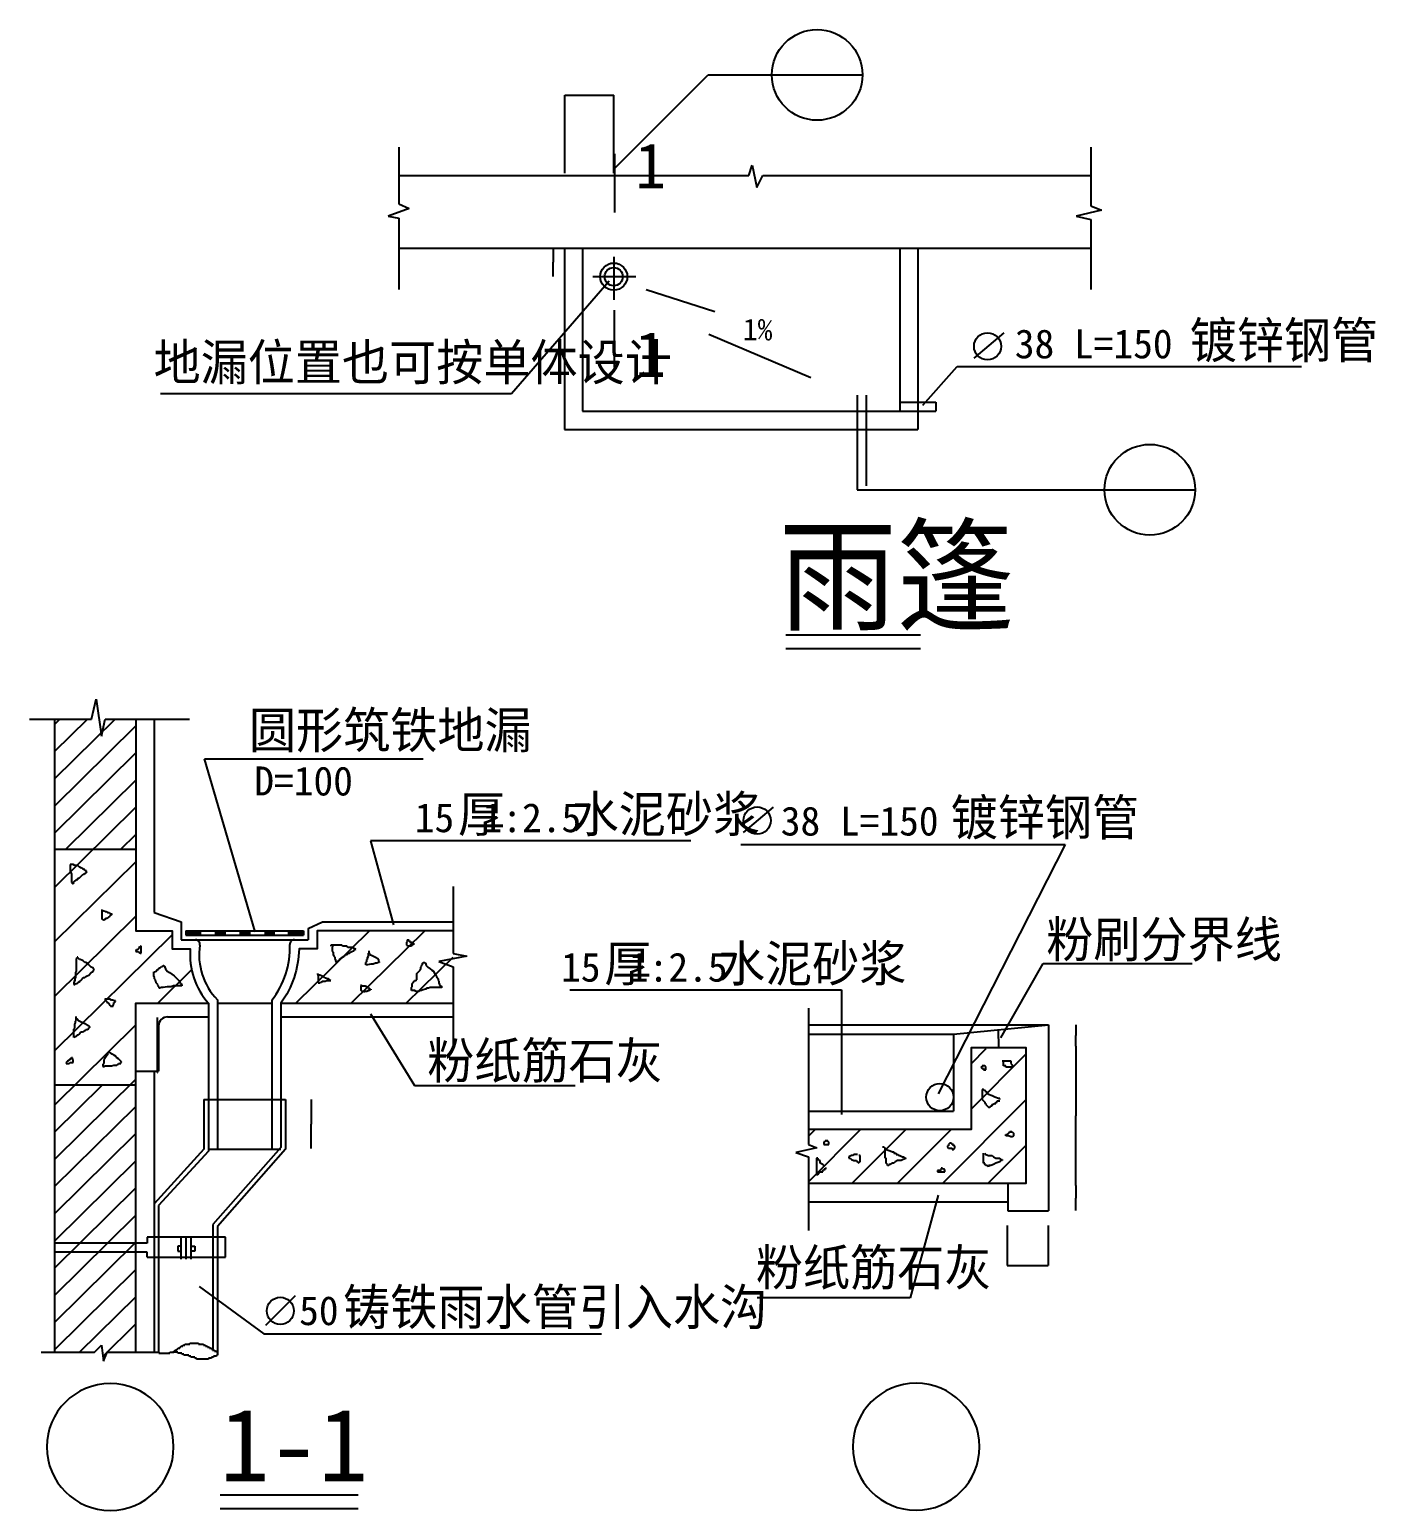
# Model space of a CAD drawing. Header units: metres. Extents: x 50632 to 65484, y -12806 to 3533.
import ezdxf

# ---------------------------------------------------------------- set-up
doc = ezdxf.new("R2010")
doc.units = ezdxf.units.M
for name, color, linetype in [('LVTRY', 6, 'Continuous'), ('PUB_DIM', 3, 'Continuous'), ('PUB_TEXT', 7, 'Continuous'), ('WINDOW', 3, 'Continuous')]:
    doc.layers.add(name, color=color, linetype=linetype)
doc.dimstyles.get("Standard").update_dxf_attribs({"dimtxt": 2.5, "dimasz": 2.5, "dimexe": 1.25, "dimexo": 0.625, "dimtad": 1, "dimcen": 2.5, "dimazin": 3, "dimtfac": 1, "dimtmove": 0, "dimatfit": 3})

# ---------------------------------------------------------------- blocks, each defined once
blk = doc.blocks.new('_INDEX')
blk.add_line((-0.5, 0), (0.5, 0))
blk.add_circle((0, 0), 0.5)
blk = doc.blocks.new('_INDEX1')
blk.add_lwpolyline([(-0.5, 0, 1), (0.5, 0, 1)], format="xyb", close=True)
blk = doc.blocks.new('*D1')
for p, q in [((56411.94, 1127.56), (56411.94, 967.42)), ((56411.69, 967.42), (56411.44, 967.42)), ((56411.94, 807.27), (56411.94, 967.42)), ((56411.94, 967.42), (56411.94, 967.42)), ((56412.19, 967.42), (56412.44, 967.42))]:
    blk.add_line(p, q)
at = {"layer": 'Defpoints'}
for p in [(56411.94, 1127.56), (56411.94, 967.42), (56411.94, 807.27)]:
    blk.add_point(p, dxfattribs=at)
at = {"layer": 'PUB_DIM', "insert": (56411.94, 968.545), "char_height": 1, "attachment_point": 5}
blk.add_mtext('100', dxfattribs=at)
blk = doc.blocks.new('*D2')
for p, q in [((56540.14, 1947.51), (56540.14, 2811.23)), ((56540.39, 2811.23), (56807.87, 2811.23)), ((56810.87, 2811.23), (57078.35, 2811.23)), ((57078.6, 1947.51), (57078.6, 2811.23))]:
    blk.add_line(p, q)
at = {"layer": 'Defpoints'}
for p in [(56540.14, 2811.23), (56540.14, 1947.51), (57078.6, 1947.51)]:
    blk.add_point(p, dxfattribs=at)
at = {"layer": 'PUB_DIM', "insert": (56809.37, 2811.23), "char_height": 1, "attachment_point": 5}
blk.add_mtext('150', dxfattribs=at)
blk = doc.blocks.new('*D3')
for p, q in [((52041.56, -7366.84), (52041.56, -7974.93)), ((52041.31, -7974.93), (52041.06, -7974.93)), ((52041.56, -7964.75), (52041.56, -7974.93)), ((52041.56, -7974.93), (52041.56, -7974.93)), ((52041.81, -7974.93), (52042.06, -7974.93))]:
    blk.add_line(p, q)
at = {"layer": 'Defpoints'}
for p in [(52041.56, -7366.84), (52041.56, -7964.75), (52041.56, -7974.93)]:
    blk.add_point(p, dxfattribs=at)
at = {"layer": 'WINDOW', "insert": (52041.56, -7973.805), "char_height": 1, "attachment_point": 5}
blk.add_mtext('50', dxfattribs=at)
blk = doc.blocks.new('*D4')
for p, q in [((53739.98, -8273.34), (53739.98, -8543.36)), ((53739.73, -8543.36), (53739.48, -8543.36)), ((53739.98, -8813.38), (53739.98, -8543.36)), ((53739.98, -8543.36), (53739.98, -8543.36)), ((53740.23, -8543.36), (53740.48, -8543.36))]:
    blk.add_line(p, q)
at = {"layer": 'Defpoints'}
for p in [(53739.98, -8273.34), (53739.98, -8543.36), (53739.98, -8813.38)]:
    blk.add_point(p, dxfattribs=at)
at = {"layer": 'WINDOW', "insert": (53739.98, -8542.235), "char_height": 1, "attachment_point": 5}
blk.add_mtext('50', dxfattribs=at)
blk = doc.blocks.new('*D5')
for p, q in [((61420.55, -9661.31), (61420.55, -10103.46)), ((61874.4, -9661.31), (61874.4, -10103.46)), ((61420.8, -10103.46), (61646.475, -10103.46)), ((61648.475, -10103.46), (61874.15, -10103.46))]:
    blk.add_line(p, q)
at = {"layer": 'Defpoints'}
for p in [(61420.55, -9661.31), (61874.4, -9661.31), (61420.55, -10103.46)]:
    blk.add_point(p, dxfattribs=at)
at = {"layer": 'WINDOW', "insert": (61647.475, -10103.46), "char_height": 1, "attachment_point": 5}
blk.add_mtext('40', dxfattribs=at)
blk = doc.blocks.new('*D6')
for p, q in [((62176.96, -7682.24), (62176.96, -8451.88)), ((62176.71, -8451.88), (62176.46, -8451.88)), ((62176.96, -9221.52), (62176.96, -8451.88)), ((62176.96, -8451.88), (62176.96, -8451.88)), ((62177.21, -8451.88), (62177.46, -8451.88))]:
    blk.add_line(p, q)
at = {"layer": 'Defpoints'}
for p in [(62176.96, -7682.24), (62176.96, -8451.88), (62176.96, -9221.52)]:
    blk.add_point(p, dxfattribs=at)
at = {"layer": 'WINDOW', "insert": (62176.96, -8450.755), "char_height": 1, "attachment_point": 5}
blk.add_mtext('a', dxfattribs=at)
blk = doc.blocks.new('*D7')
for p, q in [((62176.96, -9221.52), (62176.96, -9358.95)), ((62176.71, -9358.95), (62176.46, -9358.95)), ((62176.96, -9496.39), (62176.96, -9358.95)), ((62176.96, -9358.95), (62176.96, -9358.95)), ((62177.21, -9358.95), (62177.46, -9358.95))]:
    blk.add_line(p, q)
at = {"layer": 'Defpoints'}
for p in [(62176.96, -9221.52), (62176.96, -9358.95), (62176.96, -9496.39)]:
    blk.add_point(p, dxfattribs=at)
at = {"layer": 'WINDOW', "insert": (62176.96, -9357.825), "char_height": 1, "attachment_point": 5}
blk.add_mtext('30', dxfattribs=at)
blk = doc.blocks.new('*D8')
for p, q in [((62176.96, -7448.6), (62176.96, -7565.42)), ((62176.71, -7565.42), (62176.46, -7565.42)), ((62176.96, -7682.24), (62176.96, -7565.42)), ((62176.96, -7565.42), (62176.96, -7565.42)), ((62177.21, -7565.42), (62177.46, -7565.42))]:
    blk.add_line(p, q)
at = {"layer": 'Defpoints'}
for p in [(62176.96, -7448.6), (62176.96, -7565.42), (62176.96, -7682.24)]:
    blk.add_point(p, dxfattribs=at)
at = {"layer": 'WINDOW', "insert": (62176.96, -7564.295), "char_height": 1, "attachment_point": 5}
blk.add_mtext('25', dxfattribs=at)

msp = doc.modelspace()

# ---------------------------------------------------------------- linework, layer by layer
at = {"layer": 'LVTRY'}
for p, q in [((51112.81, -5680.68), (51078.25, -5680.68)), ((51078.25, -5680.68), (51078.25, -5758.4)), ((51130.1, -5689.31), (51112.81, -5680.68)), ((51164.66, -5689.31), (51130.1, -5689.31)), ((51164.66, -5697.95), (51164.66, -5689.31)), ((51173.3, -5697.95), (51164.66, -5697.95)), ((51181.94, -5706.58), (51173.3, -5697.95)), ((51190.59, -5715.22), (51181.94, -5706.58)), ((51199.23, -5715.22), (51190.59, -5715.22)), ((51216.51, -5723.85), (51199.23, -5715.22)), ((51078.25, -5758.4), (51086.89, -5767.03)), ((51086.89, -5767.03), (51095.53, -5784.3)), ((51095.53, -5784.3), (51095.53, -5879.29)), ((51095.53, -5879.29), (51104.17, -5887.93)), ((51112.81, -5887.93), (51121.45, -5879.29)), ((51121.45, -5870.66), (51130.1, -5862.02)), ((51121.45, -5879.29), (51121.45, -5870.66)), ((51130.1, -5862.02), (51147.38, -5853.39)), ((51147.38, -5844.75), (51164.66, -5844.75)), ((51147.38, -5853.39), (51147.38, -5844.75)), ((51164.66, -5844.75), (51173.3, -5827.48)), ((51173.3, -5827.48), (51181.94, -5827.48)), ((51181.94, -5827.48), (51190.59, -5818.85)), ((51190.59, -5818.85), (51216.51, -5792.94)), ((51225.15, -5732.49), (51216.51, -5723.85)), ((51216.51, -5792.94), (51225.15, -5784.3)), ((51242.43, -5732.49), (51225.15, -5732.49)), ((51225.15, -5784.3), (51233.79, -5784.3)), ((51233.79, -5784.3), (51242.43, -5775.67)), ((51242.43, -5741.13), (51242.43, -5732.49)), ((51251.08, -5749.76), (51242.43, -5741.13)), ((51242.43, -5775.67), (51251.08, -5775.67)), ((51259.72, -5749.76), (51251.08, -5749.76)), ((51251.08, -5767.03), (51259.72, -5767.03)), ((51251.08, -5775.67), (51251.08, -5767.03)), ((51259.72, -5767.03), (51259.72, -5749.76)), ((51259.72, -5767.03), (51268.36, -5758.4)), ((51104.17, -5887.93), (51112.81, -5887.93)), ((51423.9, -6181.54), (51432.54, -6181.54)), ((51432.54, -6285.17), (51432.54, -6181.54)), ((51432.54, -6181.54), (51449.83, -6190.17)), ((51449.83, -6190.17), (51458.47, -6190.17)), ((51458.47, -6190.17), (51467.11, -6198.81)), ((51467.11, -6198.81), (51475.75, -6198.81)), ((51475.75, -6198.81), (51493.03, -6207.45)), ((51493.03, -6207.45), (51510.32, -6207.45)), ((51510.32, -6207.45), (51518.96, -6216.08)), ((51441.19, -6285.17), (51432.54, -6285.17)), ((51449.83, -6293.8), (51441.19, -6285.17)), ((51458.47, -6293.8), (51449.83, -6293.8)), ((51475.75, -6276.53), (51458.47, -6285.17)), ((51458.47, -6285.17), (51458.47, -6293.8)), ((51484.39, -6276.53), (51475.75, -6276.53)), ((51501.68, -6259.26), (51484.39, -6276.53)), ((51518.96, -6250.62), (51501.68, -6259.26)), ((51518.96, -6216.08), (51536.24, -6224.72)), ((51518.96, -6241.99), (51518.96, -6250.62)), ((51527.6, -6241.99), (51518.96, -6241.99)), ((51544.88, -6224.72), (51527.6, -6241.99)), ((51536.24, -6224.72), (51544.88, -6224.72)), ((54794.04, -6535.6), (54802.68, -6526.96)), ((54802.68, -6509.69), (54811.33, -6509.69)), ((54802.68, -6526.96), (54802.68, -6509.69)), ((54811.33, -6509.69), (54811.33, -6501.05)), ((54811.33, -6501.05), (54811.33, -6518.33)), ((54811.33, -6518.33), (54819.97, -6518.33)), ((54819.97, -6518.33), (54828.61, -6535.6)), ((51812.77, -6621.95), (51804.12, -6630.59)), ((51804.12, -6630.59), (51804.12, -6639.22)), ((51804.12, -6639.22), (51830.05, -6639.22)), ((51821.41, -6621.95), (51812.77, -6621.95)), ((51830.05, -6613.32), (51821.41, -6621.95)), ((51830.05, -6604.68), (51830.05, -6613.32)), ((51838.69, -6604.68), (51830.05, -6604.68)), ((51830.05, -6639.22), (51838.69, -6647.86)), ((51855.97, -6587.41), (51838.69, -6596.05)), ((51838.69, -6596.05), (51838.69, -6604.68)), ((51838.69, -6647.86), (51855.97, -6656.49)), ((51855.97, -6578.77), (51855.97, -6587.41)), ((51864.61, -6578.77), (51855.97, -6578.77)), ((51855.97, -6656.49), (51864.61, -6656.49)), ((51864.61, -6656.49), (51864.61, -6578.77)), ((53955.83, -6570.14), (53955.83, -6578.77)), ((54076.81, -6570.14), (53955.83, -6570.14)), ((53981.75, -6578.77), (53973.11, -6587.41)), ((53973.11, -6587.41), (53973.11, -6630.59)), ((53973.11, -6630.59), (53981.75, -6647.86)), ((53981.75, -6647.86), (53981.75, -6673.77)), ((53981.75, -6673.77), (53990.39, -6691.04)), ((53990.39, -6691.04), (53999.04, -6699.67)), ((54094.09, -6578.77), (54076.81, -6570.14)), ((54085.45, -6699.67), (54102.73, -6691.04)), ((54137.3, -6578.77), (54094.09, -6578.77)), ((54102.73, -6691.04), (54120.01, -6673.77)), ((54120.01, -6673.77), (54137.3, -6673.77)), ((54137.3, -6587.41), (54137.3, -6578.77)), ((54145.94, -6596.05), (54137.3, -6587.41)), ((54137.3, -6673.77), (54154.58, -6656.49)), ((54189.15, -6596.05), (54145.94, -6596.05)), ((54154.58, -6656.49), (54163.22, -6656.49)), ((54163.22, -6656.49), (54171.86, -6647.86)), ((54171.86, -6647.86), (54189.15, -6639.22)), ((54215.07, -6604.68), (54189.15, -6596.05)), ((54189.15, -6639.22), (54206.43, -6630.59)), ((54206.43, -6630.59), (54215.07, -6621.95)), ((54232.35, -6613.32), (54215.07, -6604.68)), ((54215.07, -6621.95), (54232.35, -6613.32)), ((54361.97, -6708.31), (54370.62, -6691.04)), ((54370.62, -6656.49), (54379.26, -6656.49)), ((54370.62, -6691.04), (54370.62, -6656.49)), ((54370.62, -6656.49), (54379.26, -6656.49)), ((54379.26, -6656.49), (54379.26, -6630.59)), ((54379.26, -6656.49), (54387.9, -6673.77)), ((54387.9, -6673.77), (54413.82, -6682.4)), ((54413.82, -6682.4), (54448.39, -6699.67)), ((54794.04, -6570.14), (54794.04, -6535.6)), ((54802.68, -6570.14), (54794.04, -6570.14)), ((54802.68, -6578.77), (54802.68, -6570.14)), ((54845.89, -6578.77), (54802.68, -6578.77)), ((54828.61, -6535.6), (54854.53, -6535.6)), ((54845.89, -6570.14), (54845.89, -6578.77)), ((54854.53, -6570.14), (54845.89, -6570.14)), ((54854.53, -6535.6), (54854.53, -6544.23)), ((54854.53, -6544.23), (54863.17, -6544.23)), ((54863.17, -6561.5), (54854.53, -6570.14)), ((54863.17, -6544.23), (54871.82, -6552.87)), ((54871.82, -6561.5), (54863.17, -6561.5)), ((54871.82, -6552.87), (54871.82, -6561.5)), ((51147.38, -6855.11), (51138.74, -6872.38)), ((51156.02, -6708.31), (51147.38, -6716.94)), ((51147.38, -6716.94), (51147.38, -6855.11)), ((51156.02, -6699.67), (51156.02, -6708.31)), ((51164.66, -6699.67), (51156.02, -6699.67)), ((51164.66, -6708.31), (51164.66, -6699.67)), ((51181.94, -6725.58), (51164.66, -6708.31)), ((51190.59, -6725.58), (51181.94, -6725.58)), ((51207.87, -6734.21), (51190.59, -6725.58)), ((51225.15, -6742.85), (51207.87, -6734.21)), ((51242.43, -6760.12), (51225.15, -6742.85)), ((51251.08, -6760.12), (51242.43, -6760.12)), ((51268.36, -6768.76), (51251.08, -6760.12)), ((51268.36, -6777.39), (51268.36, -6768.76)), ((51285.64, -6786.03), (51268.36, -6777.39)), ((51311.56, -6811.93), (51285.64, -6786.03)), ((51328.85, -6820.57), (51311.56, -6811.93)), ((51337.49, -6829.21), (51328.85, -6820.57)), ((51328.85, -6863.75), (51337.49, -6855.11)), ((51337.49, -6846.48), (51346.13, -6837.84)), ((51337.49, -6855.11), (51337.49, -6846.48)), ((51346.13, -6837.84), (51346.13, -6829.21)), ((52011.52, -6863.75), (52028.8, -6855.11)), ((52028.8, -6855.11), (52037.44, -6846.48)), ((52037.44, -6846.48), (52046.08, -6837.84)), ((52046.08, -6837.84), (52054.72, -6837.84)), ((52054.72, -6829.21), (52063.37, -6820.57)), ((52054.72, -6837.84), (52054.72, -6829.21)), ((52063.37, -6820.57), (52072.01, -6820.57)), ((52072.01, -6820.57), (52080.65, -6811.93)), ((52080.65, -6811.93), (52089.29, -6803.3)), ((52089.29, -6803.3), (52097.93, -6803.3)), ((52097.93, -6803.3), (52106.57, -6794.66)), ((52106.57, -6794.66), (52115.21, -6794.66)), ((52115.21, -6794.66), (52123.86, -6803.3)), ((52123.86, -6803.3), (52123.86, -6811.93)), ((52123.86, -6811.93), (52132.5, -6829.21)), ((52132.5, -6829.21), (52149.78, -6855.11)), ((52149.78, -6855.11), (52175.7, -6872.38)), ((53999.04, -6699.67), (53999.04, -6716.94)), ((53999.04, -6716.94), (54007.68, -6725.58)), ((54007.68, -6725.58), (54007.68, -6742.85)), ((54007.68, -6742.85), (54016.32, -6751.49)), ((54016.32, -6760.12), (54024.96, -6751.49)), ((54016.32, -6751.49), (54016.32, -6760.12)), ((54024.96, -6751.49), (54042.24, -6742.85)), ((54042.24, -6742.85), (54050.88, -6725.58)), ((54050.88, -6725.58), (54068.17, -6716.94)), ((54068.17, -6716.94), (54085.45, -6699.67)), ((54344.69, -6760.12), (54353.33, -6751.49)), ((54344.69, -6786.03), (54344.69, -6760.12)), ((54361.97, -6786.03), (54344.69, -6786.03)), ((54353.33, -6725.58), (54361.97, -6725.58)), ((54353.33, -6751.49), (54353.33, -6725.58)), ((54361.97, -6725.58), (54361.97, -6708.31)), ((54396.54, -6777.39), (54361.97, -6786.03)), ((54422.46, -6777.39), (54396.54, -6777.39)), ((54448.39, -6768.76), (54422.46, -6777.39)), ((54448.39, -6699.67), (54474.31, -6716.94)), ((54465.67, -6768.76), (54448.39, -6768.76)), ((54474.31, -6760.12), (54465.67, -6768.76)), ((54474.31, -6716.94), (54482.95, -6725.58)), ((54491.59, -6760.12), (54474.31, -6760.12)), ((54482.95, -6725.58), (54482.95, -6742.85)), ((54482.95, -6742.85), (54491.59, -6751.49)), ((54491.59, -6751.49), (54491.59, -6760.12)), ((54923.66, -6863.75), (54940.95, -6846.48)), ((54940.95, -6846.48), (54949.59, -6829.21)), ((54949.59, -6811.93), (54958.23, -6803.3)), ((54949.59, -6829.21), (54949.59, -6811.93)), ((54958.23, -6794.66), (54966.87, -6786.03)), ((54958.23, -6803.3), (54958.23, -6794.66)), ((54966.87, -6768.76), (54975.51, -6760.12)), ((54966.87, -6786.03), (54966.87, -6768.76)), ((54975.51, -6760.12), (54992.79, -6760.12)), ((54992.79, -6760.12), (55001.44, -6768.76)), ((55001.44, -6768.76), (55010.08, -6794.66)), ((55010.08, -6794.66), (55027.36, -6811.93)), ((55027.36, -6811.93), (55053.28, -6829.21)), ((55053.28, -6829.21), (55070.57, -6846.48)), ((55070.57, -6846.48), (55087.85, -6855.11)), ((55087.85, -6855.11), (55105.13, -6889.65)), ((51130.1, -6958.74), (51121.45, -6976.01)), ((51121.45, -6976.01), (51121.45, -7001.92)), ((51121.45, -7001.92), (51130.1, -7001.92)), ((51138.74, -6924.2), (51130.1, -6941.47)), ((51130.1, -6941.47), (51130.1, -6958.74)), ((51130.1, -7001.92), (51147.38, -6993.28)), ((51138.74, -6872.38), (51138.74, -6924.2)), ((51147.38, -6993.28), (51156.02, -6993.28)), ((51156.02, -6993.28), (51173.3, -6976.01)), ((51173.3, -6976.01), (51190.59, -6967.37)), ((51190.59, -6958.74), (51199.23, -6958.74)), ((51190.59, -6967.37), (51190.59, -6958.74)), ((51199.23, -6958.74), (51216.51, -6941.47)), ((51216.51, -6932.83), (51225.15, -6924.2)), ((51216.51, -6941.47), (51216.51, -6932.83)), ((51225.15, -6924.2), (51242.43, -6924.2)), ((51242.43, -6924.2), (51251.08, -6915.56)), ((51251.08, -6915.56), (51268.36, -6906.93)), ((51268.36, -6906.93), (51285.64, -6898.29)), ((51285.64, -6898.29), (51311.56, -6872.38)), ((51311.56, -6872.38), (51320.21, -6863.75)), ((51320.21, -6863.75), (51328.85, -6863.75)), ((52002.88, -6915.56), (52002.88, -6863.75)), ((52002.88, -6872.38), (52011.52, -6863.75)), ((52011.52, -6924.2), (52002.88, -6915.56)), ((52011.52, -6941.47), (52011.52, -6924.2)), ((52020.16, -6950.1), (52011.52, -6941.47)), ((52020.16, -6967.37), (52020.16, -6950.1)), ((52028.8, -6976.01), (52020.16, -6967.37)), ((52028.8, -6984.65), (52028.8, -6976.01)), ((52046.08, -7001.92), (52028.8, -6984.65)), ((52046.08, -7010.55), (52046.08, -7001.92)), ((52054.72, -7019.19), (52046.08, -7010.55)), ((52054.72, -7027.82), (52054.72, -7019.19)), ((52175.7, -6872.38), (52227.55, -6906.93)), ((52218.91, -7019.19), (52192.99, -7027.82)), ((52313.97, -7019.19), (52218.91, -7019.19)), ((52227.55, -6906.93), (52244.83, -6924.2)), ((52244.83, -6924.2), (52270.76, -6950.1)), ((52270.76, -6950.1), (52279.4, -6958.74)), ((52279.4, -6958.74), (52296.68, -6993.28)), ((52296.68, -6993.28), (52313.97, -7001.92)), ((52313.97, -7001.92), (52313.97, -7019.19)), ((53808.93, -6881.02), (53808.93, -6889.65)), ((53808.93, -6889.65), (53817.57, -6898.29)), ((53826.21, -6898.29), (53817.57, -6889.65)), ((53817.57, -6898.29), (53817.57, -6984.65)), ((53817.57, -6984.65), (53834.85, -6984.65)), ((53834.85, -6898.29), (53826.21, -6898.29)), ((53852.13, -6906.93), (53834.85, -6898.29)), ((53834.85, -6984.65), (53843.49, -6976.01)), ((53843.49, -6976.01), (53852.13, -6976.01)), ((53869.41, -6915.56), (53852.13, -6906.93)), ((53852.13, -6976.01), (53860.77, -6967.37)), ((53860.77, -6967.37), (53895.34, -6967.37)), ((53878.06, -6924.2), (53869.41, -6915.56)), ((53886.7, -6924.2), (53878.06, -6924.2)), ((53895.34, -6932.83), (53886.7, -6924.2)), ((53903.98, -6932.83), (53895.34, -6932.83)), ((53895.34, -6967.37), (53912.62, -6958.74)), ((53912.62, -6941.47), (53903.98, -6932.83)), ((53929.9, -6941.47), (53912.62, -6941.47)), ((53912.62, -6958.74), (53955.83, -6958.74)), ((53947.19, -6950.1), (53929.9, -6941.47)), ((53955.83, -6958.74), (53947.19, -6950.1)), ((54284.2, -7010.55), (54292.84, -7010.55)), ((54292.84, -7010.55), (54301.48, -7019.19)), ((54292.84, -7071), (54292.84, -7019.19)), ((54301.48, -7019.19), (54336.05, -7019.19)), ((54336.05, -7019.19), (54353.33, -7027.82)), ((54854.53, -6993.28), (54863.17, -6993.28)), ((54854.53, -7027.82), (54854.53, -6993.28)), ((54863.17, -6984.65), (54871.82, -6976.01)), ((54863.17, -6993.28), (54863.17, -6984.65)), ((54871.82, -6967.37), (54880.46, -6967.37)), ((54871.82, -6976.01), (54871.82, -6967.37)), ((54880.46, -6958.74), (54897.74, -6958.74)), ((54880.46, -6967.37), (54880.46, -6958.74)), ((54897.74, -6950.1), (54906.38, -6950.1)), ((54897.74, -6958.74), (54897.74, -6950.1)), ((54906.38, -6881.02), (54923.66, -6863.75)), ((54906.38, -6950.1), (54906.38, -6881.02)), ((54906.38, -6950.1), (54906.38, -6941.47)), ((55105.13, -6889.65), (55113.77, -6898.29)), ((55113.77, -6898.29), (55122.42, -6915.56)), ((55122.42, -6915.56), (55131.06, -6924.2)), ((55131.06, -6924.2), (55139.7, -6941.47)), ((55139.7, -6941.47), (55139.7, -6958.74)), ((55139.7, -6958.74), (55148.34, -6967.37)), ((55148.34, -6967.37), (55148.34, -6984.65)), ((55148.34, -6984.65), (55156.98, -7001.92)), ((55156.98, -7001.92), (55165.62, -7019.19)), ((55165.62, -7019.19), (55182.91, -7027.82)), ((51467.11, -7157.36), (51467.11, -7174.63)), ((51518.96, -7165.99), (51467.11, -7165.99)), ((51467.11, -7174.63), (51475.75, -7183.26)), ((51475.75, -7183.26), (51475.75, -7191.9)), ((51536.24, -7174.63), (51518.96, -7165.99)), ((51553.52, -7174.63), (51536.24, -7174.63)), ((51562.17, -7183.26), (51553.52, -7174.63)), ((51579.45, -7183.26), (51562.17, -7183.26)), ((51579.45, -7191.9), (51579.45, -7183.26)), ((52063.37, -7027.82), (52054.72, -7027.82)), ((52063.37, -7045.09), (52063.37, -7027.82)), ((52072.01, -7045.09), (52063.37, -7045.09)), ((52080.65, -7036.46), (52072.01, -7045.09)), ((52106.57, -7036.46), (52080.65, -7036.46)), ((52149.78, -7027.82), (52106.57, -7036.46)), ((52192.99, -7027.82), (52149.78, -7027.82)), ((54301.48, -7079.64), (54292.84, -7071)), ((54310.13, -7079.64), (54301.48, -7079.64)), ((54318.77, -7088.27), (54310.13, -7079.64)), ((54327.41, -7079.64), (54318.77, -7088.27)), ((54353.33, -7079.64), (54327.41, -7079.64)), ((54353.33, -7027.82), (54361.97, -7036.46)), ((54370.62, -7071), (54353.33, -7079.64)), ((54361.97, -7036.46), (54370.62, -7036.46)), ((54370.62, -7036.46), (54387.9, -7053.73)), ((54387.9, -7071), (54370.62, -7071)), ((54387.9, -7053.73), (54396.54, -7053.73)), ((54387.9, -7062.37), (54387.9, -7071)), ((54396.54, -7062.37), (54387.9, -7062.37)), ((54396.54, -7053.73), (54396.54, -7062.37)), ((54845.89, -7036.46), (54854.53, -7027.82)), ((54845.89, -7071), (54845.89, -7036.46)), ((54880.46, -7071), (54845.89, -7071)), ((54897.74, -7079.64), (54880.46, -7071)), ((54932.31, -7079.64), (54897.74, -7079.64)), ((54940.95, -7071), (54932.31, -7079.64)), ((54958.23, -7071), (54940.95, -7071)), ((54975.51, -7062.37), (54958.23, -7071)), ((55001.44, -7053.73), (54975.51, -7062.37)), ((55018.72, -7045.09), (55001.44, -7053.73)), ((55036, -7045.09), (55018.72, -7045.09)), ((55053.28, -7036.46), (55036, -7045.09)), ((55182.91, -7036.46), (55053.28, -7036.46)), ((55182.91, -7027.82), (55182.91, -7036.46)), ((51475.75, -7191.9), (51484.39, -7191.9)), ((51484.39, -7191.9), (51484.39, -7200.53)), ((51484.39, -7200.53), (51493.03, -7200.53)), ((51493.03, -7200.53), (51510.32, -7217.81)), ((51510.32, -7217.81), (51510.32, -7226.44)), ((51510.32, -7226.44), (51527.6, -7243.71)), ((51527.6, -7243.71), (51536.24, -7243.71)), ((51536.24, -7243.71), (51553.52, -7243.71)), ((51536.24, -7252.35), (51536.24, -7243.71)), ((51536.24, -7243.71), (51536.24, -7252.35)), ((51553.52, -7226.44), (51562.17, -7217.81)), ((51553.52, -7243.71), (51553.52, -7226.44)), ((51562.17, -7200.53), (51570.81, -7200.53)), ((51562.17, -7217.81), (51562.17, -7200.53)), ((51570.81, -7200.53), (51579.45, -7191.9)), ((51121.45, -7494.14), (51130.1, -7485.51)), ((51121.45, -7589.13), (51121.45, -7494.14)), ((51130.1, -7442.33), (51138.74, -7425.06)), ((51130.1, -7485.51), (51130.1, -7442.33)), ((51138.74, -7373.25), (51156.02, -7381.88)), ((51138.74, -7407.79), (51147.38, -7399.15)), ((51138.74, -7425.06), (51138.74, -7407.79)), ((51147.38, -7399.15), (51147.38, -7355.97)), ((51156.02, -7381.88), (51173.3, -7399.15)), ((51173.3, -7399.15), (51242.43, -7433.69)), ((51242.43, -7511.41), (51216.51, -7528.69)), ((51242.43, -7433.69), (51268.36, -7450.97)), ((51251.08, -7511.41), (51242.43, -7511.41)), ((51251.08, -7502.78), (51251.08, -7511.41)), ((51268.36, -7502.78), (51251.08, -7502.78)), ((51268.36, -7450.97), (51277, -7450.97)), ((51277, -7494.14), (51268.36, -7502.78)), ((51277, -7450.97), (51285.64, -7459.6)), ((51285.64, -7485.51), (51277, -7494.14)), ((51285.64, -7459.6), (51285.64, -7468.24)), ((51285.64, -7468.24), (51294.28, -7468.24)), ((51294.28, -7476.87), (51285.64, -7485.51)), ((51294.28, -7468.24), (51294.28, -7476.87)), ((51130.1, -7580.5), (51121.45, -7589.13)), ((51147.38, -7580.5), (51130.1, -7580.5)), ((51156.02, -7563.23), (51147.38, -7571.86)), ((51147.38, -7571.86), (51147.38, -7580.5)), ((51164.66, -7563.23), (51156.02, -7563.23)), ((51181.94, -7545.96), (51164.66, -7563.23)), ((51199.23, -7528.69), (51181.94, -7545.96)), ((51216.51, -7528.69), (51199.23, -7528.69)), ((51069.61, -7839.57), (51052.32, -7848.2)), ((51069.61, -7830.93), (51069.61, -7839.57)), ((51086.89, -7830.93), (51069.61, -7830.93)), ((51095.53, -7813.66), (51086.89, -7822.29)), ((51086.89, -7822.29), (51086.89, -7830.93)), ((51104.17, -7813.66), (51095.53, -7813.66)), ((51104.17, -7822.29), (51104.17, -7813.66)), ((51112.81, -7830.93), (51104.17, -7822.29)), ((51112.81, -7865.47), (51112.81, -7830.93)), ((51458.47, -7822.29), (51449.83, -7830.93)), ((51449.83, -7830.93), (51449.83, -7874.11)), ((51467.11, -7805.02), (51458.47, -7822.29)), ((51475.75, -7796.39), (51467.11, -7805.02)), ((51484.39, -7787.75), (51475.75, -7796.39)), ((51493.03, -7779.12), (51484.39, -7787.75)), ((51501.68, -7753.21), (51493.03, -7761.85)), ((51493.03, -7761.85), (51493.03, -7779.12)), ((51501.68, -7744.57), (51501.68, -7753.21)), ((51510.32, -7753.21), (51501.68, -7744.57)), ((51527.6, -7761.85), (51510.32, -7753.21)), ((51544.88, -7770.48), (51527.6, -7761.85)), ((51570.81, -7787.75), (51544.88, -7770.48)), ((51588.09, -7796.39), (51570.81, -7787.75)), ((51596.73, -7813.66), (51588.09, -7796.39)), ((51614.01, -7822.29), (51596.73, -7813.66)), ((51639.94, -7848.2), (51614.01, -7822.29)), ((51043.68, -7856.84), (51035.04, -7865.47)), ((51035.04, -7865.47), (51035.04, -7874.11)), ((51035.04, -7874.11), (51069.61, -7874.11)), ((51052.32, -7848.2), (51043.68, -7856.84)), ((51069.61, -7874.11), (51078.25, -7865.47)), ((51078.25, -7865.47), (51112.81, -7865.47)), ((51449.83, -7874.11), (51441.19, -7882.74)), ((51441.19, -7882.74), (51441.19, -7908.65)), ((51441.19, -7908.65), (51449.83, -7908.65)), ((51449.83, -7908.65), (51467.11, -7900.01)), ((51467.11, -7900.01), (51536.24, -7900.01)), ((51536.24, -7900.01), (51562.17, -7891.38)), ((51562.17, -7891.38), (51596.73, -7891.38)), ((51596.73, -7891.38), (51605.37, -7882.74)), ((51605.37, -7882.74), (51614.01, -7882.74)), ((51614.01, -7874.11), (51639.94, -7874.11)), ((51614.01, -7882.74), (51614.01, -7874.11)), ((51648.58, -7856.84), (51639.94, -7848.2)), ((51639.94, -7865.47), (51648.58, -7856.84)), ((51639.94, -7874.11), (51639.94, -7865.47)), ((61131.74, -7915.88), (61145.5, -7929.62)), ((61145.5, -7915.88), (61131.74, -7915.88)), ((61173, -7902.14), (61145.5, -7902.14)), ((61145.5, -7902.14), (61145.5, -7915.88)), ((61145.5, -7929.62), (61159.25, -7929.62)), ((61159.25, -7929.62), (61159.25, -7943.37)), ((61159.25, -7943.37), (61186.75, -7943.37)), ((61186.75, -7915.88), (61173, -7902.14)), ((61186.75, -7943.37), (61186.75, -7915.88)), ((61365.54, -7847.16), (61461.81, -7847.16)), ((61379.29, -7902.14), (61379.29, -7847.16)), ((61406.8, -7902.14), (61379.29, -7902.14)), ((61406.8, -7915.88), (61406.8, -7902.14)), ((61475.56, -7915.88), (61406.8, -7915.88)), ((61461.81, -7847.16), (61461.81, -7874.65)), ((61461.81, -7874.65), (61475.56, -7888.39)), ((61475.56, -7888.39), (61475.56, -7915.88)), ((61145.5, -8163.26), (61145.5, -8273.21)), ((61159.25, -8163.26), (61145.5, -8163.26)), ((61173, -8177.01), (61159.25, -8163.26)), ((61145.5, -8273.21), (61173, -8300.7)), ((61186.75, -8177.01), (61173, -8177.01)), ((61173, -8300.7), (61173, -8314.44)), ((61173, -8314.44), (61186.75, -8314.44)), ((61186.75, -8190.75), (61186.75, -8177.01)), ((61200.51, -8190.75), (61186.75, -8190.75)), ((61186.75, -8314.44), (61186.75, -8328.19)), ((61186.75, -8328.19), (61200.51, -8341.93)), ((61214.26, -8218.24), (61200.51, -8190.75)), ((61255.52, -8231.98), (61214.26, -8218.24)), ((61283.02, -8245.73), (61255.52, -8231.98)), ((61255.52, -8328.19), (61283.02, -8314.44)), ((61255.52, -8341.93), (61255.52, -8328.19)), ((61324.28, -8259.47), (61283.02, -8245.73)), ((61283.02, -8314.44), (61296.78, -8314.44)), ((61296.78, -8300.7), (61310.53, -8300.7)), ((61296.78, -8314.44), (61296.78, -8300.7)), ((61310.53, -8286.96), (61338.04, -8286.96)), ((61310.53, -8300.7), (61310.53, -8286.96)), ((61338.04, -8259.47), (61324.28, -8259.47)), ((61338.04, -8273.21), (61338.04, -8259.47)), ((61200.51, -8341.93), (61214.26, -8355.67)), ((61214.26, -8355.67), (61228.01, -8355.67)), ((61228.01, -8355.67), (61241.77, -8341.93)), ((61241.77, -8341.93), (61255.52, -8341.93)), ((61406.8, -8671.78), (61406.8, -8658.03)), ((61406.8, -8658.03), (61420.55, -8658.03)), ((61420.55, -8658.03), (61434.31, -8644.29)), ((61434.31, -8644.29), (61448.06, -8630.54)), ((61448.06, -8630.54), (61461.81, -8630.54)), ((61461.81, -8616.8), (61461.81, -8630.54)), ((61461.81, -8630.54), (61461.81, -8616.8)), ((61461.81, -8630.54), (61475.56, -8630.54)), ((61475.56, -8630.54), (61489.32, -8644.29)), ((61489.32, -8644.29), (61489.32, -8671.78)), ((59398.89, -8740.49), (59398.89, -8767.98)), ((59412.64, -8740.49), (59398.89, -8740.49)), ((59398.89, -8767.98), (59453.9, -8767.98)), ((59412.64, -8726.75), (59412.64, -8740.49)), ((59426.39, -8726.75), (59412.64, -8726.75)), ((59440.15, -8726.75), (59426.39, -8726.75)), ((59440.15, -8740.49), (59440.15, -8726.75)), ((59453.9, -8740.49), (59440.15, -8740.49)), ((59453.9, -8767.98), (59453.9, -8740.49)), ((60045.27, -8795.47), (60059.02, -8795.47)), ((60059.02, -8795.47), (60072.78, -8809.21)), ((60072.78, -8919.16), (60072.78, -8809.21)), ((60072.78, -8809.21), (60086.53, -8822.95)), ((60760.42, -8781.72), (60760.42, -8795.47)), ((60774.17, -8781.72), (60760.42, -8781.72)), ((60760.42, -8795.47), (60774.17, -8809.21)), ((60787.92, -8754.24), (60774.17, -8767.98)), ((60774.17, -8767.98), (60774.17, -8781.72)), ((60774.17, -8809.21), (60815.43, -8809.21)), ((60801.68, -8754.24), (60787.92, -8754.24)), ((60815.43, -8767.98), (60801.68, -8754.24)), ((60829.18, -8767.98), (60815.43, -8767.98)), ((60815.43, -8809.21), (60815.43, -8822.95)), ((60829.18, -8781.72), (60829.18, -8767.98)), ((60842.93, -8781.72), (60829.18, -8781.72)), ((60829.18, -8822.95), (60842.93, -8809.21)), ((60842.93, -8809.21), (60842.93, -8781.72)), ((61434.31, -8671.78), (61406.8, -8671.78)), ((61461.81, -8685.52), (61434.31, -8671.78)), ((61475.56, -8685.52), (61461.81, -8685.52)), ((61489.32, -8671.78), (61475.56, -8685.52)), ((59316.37, -8919.16), (59316.37, -9097.83)), ((59330.12, -8919.16), (59316.37, -8919.16)), ((59330.12, -8932.9), (59330.12, -8919.16)), ((59343.88, -8932.9), (59330.12, -8932.9)), ((59343.88, -8946.65), (59343.88, -8932.9)), ((59357.63, -8946.65), (59343.88, -8946.65)), ((59357.63, -8974.13), (59357.63, -8946.65)), ((59385.14, -8987.88), (59357.63, -8974.13)), ((59701.45, -8891.67), (59673.94, -8905.42)), ((59673.94, -8905.42), (59673.94, -8919.16)), ((59673.94, -8919.16), (59687.7, -8919.16)), ((59687.7, -8919.16), (59701.45, -8932.9)), ((59715.2, -8891.67), (59701.45, -8891.67)), ((59701.45, -8932.9), (59728.96, -8946.65)), ((59728.96, -8877.93), (59715.2, -8891.67)), ((59770.21, -8877.93), (59728.96, -8877.93)), ((59728.96, -8946.65), (59756.46, -8946.65)), ((59756.46, -8946.65), (59770.21, -8960.39)), ((59770.21, -8960.39), (59783.97, -8974.13)), ((59797.72, -8891.67), (59783.97, -8891.67)), ((59783.97, -8960.39), (59797.72, -8960.39)), ((59783.97, -8974.13), (59783.97, -8960.39)), ((59797.72, -8960.39), (59797.72, -8891.67)), ((60086.53, -8919.16), (60072.78, -8919.16)), ((60086.53, -8822.95), (60127.79, -8836.7)), ((60086.53, -8974.13), (60086.53, -8919.16)), ((60100.28, -8987.88), (60086.53, -8974.13)), ((60127.79, -8836.7), (60155.29, -8850.44)), ((60155.29, -8974.13), (60127.79, -8987.88)), ((60155.29, -8850.44), (60169.05, -8850.44)), ((60169.05, -8974.13), (60155.29, -8974.13)), ((60169.05, -8850.44), (60169.05, -8864.18)), ((60169.05, -8864.18), (60196.55, -8864.18)), ((60182.8, -8960.39), (60169.05, -8974.13)), ((60210.3, -8946.65), (60182.8, -8960.39)), ((60196.55, -8864.18), (60196.55, -8877.93)), ((60196.55, -8877.93), (60210.3, -8877.93)), ((60210.3, -8877.93), (60224.06, -8891.67)), ((60251.56, -8946.65), (60210.3, -8946.65)), ((60224.06, -8891.67), (60237.81, -8891.67)), ((60237.81, -8891.67), (60265.32, -8905.42)), ((60306.57, -8919.16), (60251.56, -8946.65)), ((60265.32, -8905.42), (60279.07, -8905.42)), ((60279.07, -8905.42), (60292.82, -8919.16)), ((60292.82, -8919.16), (60306.57, -8919.16)), ((60815.43, -8822.95), (60829.18, -8822.95)), ((61159.25, -8974.13), (61159.25, -8864.18)), ((61173, -8974.13), (61159.25, -8974.13)), ((61173, -8864.18), (61186.75, -8877.93)), ((61173, -8987.88), (61173, -8974.13)), ((61186.75, -8877.93), (61214.26, -8891.67)), ((61214.26, -8891.67), (61255.52, -8891.67)), ((61255.52, -8891.67), (61269.27, -8905.42)), ((61269.27, -8905.42), (61296.78, -8919.16)), ((61296.78, -8974.13), (61269.27, -8987.88)), ((61296.78, -8919.16), (61338.04, -8919.16)), ((61338.04, -8960.39), (61296.78, -8974.13)), ((61338.04, -8919.16), (61351.79, -8932.9)), ((61351.79, -8946.65), (61338.04, -8960.39)), ((61351.79, -8932.9), (61365.54, -8932.9)), ((61365.54, -8946.65), (61351.79, -8946.65)), ((61365.54, -8932.9), (61365.54, -8946.65)), ((59316.37, -9097.83), (59330.12, -9097.83)), ((59330.12, -9097.83), (59343.88, -9084.08)), ((59343.88, -9084.08), (59357.63, -9070.34)), ((59357.63, -9070.34), (59385.14, -9070.34)), ((59398.89, -9001.62), (59385.14, -8987.88)), ((59385.14, -9056.59), (59398.89, -9042.85)), ((59385.14, -9070.34), (59385.14, -9056.59)), ((59398.89, -9015.36), (59398.89, -9001.62)), ((59398.89, -9042.85), (59412.64, -9042.85)), ((59412.64, -9029.11), (59426.39, -9029.11)), ((59412.64, -9042.85), (59412.64, -9029.11)), ((60100.28, -9001.62), (60100.28, -8987.88)), ((60114.03, -9001.62), (60100.28, -9001.62)), ((60114.03, -8987.88), (60114.03, -9001.62)), ((60127.79, -8987.88), (60114.03, -8987.88)), ((60650.39, -9056.59), (60650.39, -9070.34)), ((60677.9, -9056.59), (60650.39, -9056.59)), ((60650.39, -9070.34), (60732.91, -9070.34)), ((60691.65, -9042.85), (60677.9, -9056.59)), ((60691.65, -9029.11), (60691.65, -9042.85)), ((60705.41, -9029.11), (60691.65, -9029.11)), ((60719.16, -9042.85), (60719.16, -9029.11)), ((60732.91, -9042.85), (60719.16, -9042.85)), ((60732.91, -9070.34), (60732.91, -9042.85)), ((61186.75, -9001.62), (61173, -8987.88)), ((61200.51, -9001.62), (61186.75, -9001.62)), ((61214.26, -9015.36), (61200.51, -9001.62)), ((61241.77, -9001.62), (61214.26, -9001.62)), ((61214.26, -9001.62), (61214.26, -9015.36)), ((61269.27, -8987.88), (61241.77, -9001.62))]:
    msp.add_line(p, q, dxfattribs=at)
at = {"layer": 'PUB_DIM'}
for p, q in [((57087.8, 1999.77), (58121.74, 3033.02)), ((58121.74, 3033.02), (58823.35, 3033.02)), ((57078.6, 1025.07), (57078.6, 551.04)), ((56847.83, 807.27), (57322.18, 807.27)), ((61055.76, -93.84), (61386.51, 187.11)), ((60490.8, -612.6), (60867.42, -182.46)), ((60867.42, -182.46), (64669.53, -182.46)), ((59765.83, -501.45), (59765.83, -1544.03)), ((59765.83, -1544.03), (62495.03, -1544.03)), ((50632.38, -4074.79), (51315.66, -4074.79)), ((50905.53, -4074.79), (50905.53, -11060.38)), ((50905.53, -4733.68), (51574.9, -4074.79)), ((50905.53, -4433.68), (51270.13, -4074.79)), ((50905.53, -4133.68), (50965.36, -4074.79)), ((51467.09, -4074.79), (52398.38, -4074.79)), ((52005.53, -4074.79), (52005.53, -6210.25)), ((50905.53, -5033.68), (51805.53, -4147.76)), ((50905.53, -5333.68), (51805.53, -4447.76)), ((51030.93, -5510.25), (51805.53, -4747.76)), ((50905.53, -5933.68), (51805.53, -5047.76)), ((58512.38, -5326.28), (58843.13, -5045.33)), ((51640.46, -5510.25), (51805.53, -5347.76)), ((50905.53, -6533.68), (51805.53, -5647.76)), ((55305.53, -5920.31), (55305.53, -6661.38)), ((50905.53, -7133.68), (51805.53, -6247.76)), ((52005.53, -6210.25), (52305.53, -6310.25)), ((52305.53, -6310.25), (52305.53, -6510.25)), ((53866.35, -6310.25), (55305.53, -6310.25)), ((50905.53, -7733.68), (52205.53, -6454.02)), ((52305.53, -6510.25), (53705.53, -6510.25)), ((52355.53, -6410.25), (53655.53, -6410.25)), ((52355.53, -6410.25), (52355.53, -6460.25)), ((52355.53, -6460.25), (53655.53, -6460.25)), ((53570.66, -7210.25), (54383.38, -6410.25)), ((53655.53, -6410.25), (53655.53, -6460.25)), ((53705.53, -6384.95), (53705.53, -6510.25)), ((54180.2, -7210.25), (54992.91, -6410.25)), ((52046.82, -7210.25), (52420.43, -6842.49)), ((54789.74, -7210.25), (55305.53, -6702.52)), ((55305.53, -6806.58), (55305.53, -7694.73)), ((52705.53, -7170.93), (52705.53, -8821.51)), ((53305.53, -7176.84), (53305.53, -8821.51)), ((52705.53, -7210.25), (53305.53, -7210.25)), ((50905.53, -8333.68), (51805.53, -7447.76)), ((52055.53, -7460.25), (52055.53, -7960.25)), ((52155.53, -7360.25), (52605.53, -7360.25)), ((53405.53, -7360.25), (55305.53, -7360.25)), ((51805.53, -7960.25), (52055.53, -7960.25)), ((52005.53, -7960.25), (52005.53, -11060.38)), ((50905.53, -8933.68), (51805.53, -8047.76)), ((50905.53, -8633.68), (51437.28, -8110.25)), ((52555.53, -8271.51), (52555.53, -8821.51)), ((52555.53, -8271.51), (53455.53, -8271.51)), ((53455.53, -8271.51), (53455.53, -8821.51)), ((50905.53, -9233.68), (51805.53, -8347.76)), ((50905.53, -9533.68), (51805.53, -8647.76)), ((52555.53, -8821.51), (52005.53, -9421.51)), ((52605.53, -8821.51), (53405.53, -8821.51)), ((53405.53, -8802.61), (52655.53, -9652.61)), ((53455.53, -8821.51), (52705.53, -9671.51)), ((50905.53, -9833.68), (51805.53, -8947.76)), ((52605.53, -8840.96), (52055.53, -9440.96)), ((50905.53, -10133.68), (51805.53, -9247.76)), ((52055.53, -9440.96), (52055.53, -11060.38)), ((50905.53, -10433.68), (51805.53, -9547.76)), ((52793.22, -9792.3), (51929.03, -9792.3)), ((51929.03, -9792.3), (51929.03, -9857.89)), ((52300.96, -9781.36), (52300.96, -10032.79)), ((52355.66, -9781.36), (52355.66, -10032.79)), ((52410.35, -9781.36), (52410.35, -10032.79)), ((52655.53, -9652.61), (52655.53, -11038.51)), ((52705.53, -9671.51), (52705.53, -11093.17)), ((52793.22, -10010.93), (52793.22, -9792.3)), ((51929.03, -9857.89), (50900.76, -9857.89)), ((51929.03, -9956.27), (50900.76, -9956.27)), ((50905.53, -10733.68), (51805.53, -9847.76)), ((51929.03, -10010.93), (51929.03, -9956.27)), ((52268.15, -9890.68), (52268.15, -9945.34)), ((52300.96, -9890.68), (52268.15, -9890.68)), ((52268.15, -9945.34), (52300.96, -9945.34)), ((52410.35, -9890.68), (52454.11, -9890.68)), ((52454.11, -9945.34), (52410.35, -9945.34)), ((52454.11, -9890.68), (52454.11, -9945.34)), ((51929.03, -10010.93), (52793.22, -10010.93)), ((50905.53, -11033.68), (51805.53, -10147.76)), ((51183.18, -11060.38), (51805.53, -10447.76)), ((51441.17, -11106.43), (51805.53, -10747.76)), ((50758.55, -11060.38), (51349.26, -11060.38)), ((51349.26, -11060.38), (51425.83, -10983.86)), ((51425.83, -10983.86), (51447.71, -11158.76)), ((51447.71, -11158.76), (51487.09, -11060.38)), ((51487.09, -11060.38), (52060.3, -11060.38)), ((51792.72, -11060.38), (51805.53, -11047.76)), ((52060.3, -11060.38), (52060.3, -11071.31)), ((52060.3, -11071.31), (52180.63, -11071.31)), ((52180.63, -11060.38), (52224.39, -11060.38)), ((52180.63, -11071.31), (52180.63, -11060.38)), ((52224.39, -11049.45), (52235.33, -11049.45)), ((52224.39, -11060.38), (52224.39, -11049.45)), ((52268.15, -11060.38), (52224.39, -11060.38)), ((52235.33, -11038.51), (52257.21, -11038.51)), ((52235.33, -11049.45), (52235.33, -11038.51)), ((52257.21, -11027.58), (52268.15, -11027.58)), ((52257.21, -11038.51), (52257.21, -11027.58)), ((52268.15, -11016.65), (52290.02, -11016.65)), ((52268.15, -11027.58), (52268.15, -11016.65)), ((52268.15, -11071.31), (52268.15, -11060.38)), ((52311.9, -11071.31), (52268.15, -11071.31)), ((52290.02, -11005.72), (52300.96, -11005.72)), ((52290.02, -11016.65), (52290.02, -11005.72)), ((52300.96, -10994.79), (52322.84, -10994.79)), ((52300.96, -11005.72), (52300.96, -10994.79)), ((52311.9, -11082.24), (52311.9, -11071.31)), ((52333.78, -11082.24), (52311.9, -11082.24)), ((52322.84, -10983.86), (52344.72, -10983.86)), ((52322.84, -10994.79), (52322.84, -10983.86)), ((52333.78, -11093.17), (52333.78, -11082.24)), ((52388.48, -11093.17), (52333.78, -11093.17)), ((52344.72, -10972.92), (52399.42, -10972.92)), ((52344.72, -10983.86), (52344.72, -10972.92)), ((52388.48, -11104.1), (52388.48, -11093.17)), ((52410.35, -11104.1), (52388.48, -11104.1)), ((52399.42, -10961.99), (52497.87, -10961.99)), ((52399.42, -10972.92), (52399.42, -10961.99)), ((52410.35, -11115.04), (52410.35, -11104.1)), ((52497.87, -10961.99), (52497.87, -10972.92)), ((52497.87, -10972.92), (52552.56, -10972.92)), ((52552.56, -10972.92), (52552.56, -10983.86)), ((52552.56, -10983.86), (52574.44, -10983.86)), ((52574.44, -10983.86), (52574.44, -10994.79)), ((52574.44, -10994.79), (52596.32, -10994.79)), ((52596.32, -10994.79), (52596.32, -11005.72)), ((52596.32, -11005.72), (52618.2, -11005.72)), ((52618.2, -11005.72), (52618.2, -11016.65)), ((52618.2, -11016.65), (52640.08, -11016.65)), ((52640.08, -11016.65), (52640.08, -11027.58)), ((52640.08, -11027.58), (52651.02, -11027.58)), ((52651.02, -11027.58), (52651.02, -11038.51)), ((52651.02, -11038.51), (52672.89, -11038.51)), ((52661.95, -11104.1), (52661.95, -11115.04)), ((52694.77, -11104.1), (52661.95, -11104.1)), ((52672.89, -11038.51), (52672.89, -11049.45)), ((52672.89, -11049.45), (52694.77, -11049.45)), ((52694.77, -11049.45), (52694.77, -11060.38)), ((52694.77, -11060.38), (52705.71, -11060.38)), ((52694.77, -11093.17), (52694.77, -11104.1)), ((52705.71, -11093.17), (52694.77, -11093.17)), ((52705.71, -11060.38), (52705.71, -11093.17)), ((52454.11, -11115.04), (52410.35, -11115.04)), ((52454.11, -11125.97), (52454.11, -11115.04)), ((52475.99, -11125.97), (52454.11, -11125.97)), ((52475.99, -11136.9), (52475.99, -11125.97)), ((52607.26, -11136.9), (52475.99, -11136.9)), ((52607.26, -11125.97), (52607.26, -11136.9)), ((52640.08, -11125.97), (52607.26, -11125.97)), ((52640.08, -11115.04), (52640.08, -11125.97)), ((52661.95, -11115.04), (52640.08, -11115.04))]:
    msp.add_line(p, q, dxfattribs=at)
for points in [[(57085.41, 2162.94), (57085.41, 1515.16)], [(57437.57, 666.34), (58193.97, 422.92)], [(57085.41, -195.42), (57085.41, 437.05)], [(59253.16, -308.68), (58128.61, 170.59)], [(59865.83, -501.45), (59865.83, -1501.45)], [(50905.53, -5510.25), (51805.53, -5510.25)], [(51805.53, -11060.38), (51805.53, -7210.25), (52605.53, -7210.25)], [(52605.53, -7210.25), (52605.53, -8840.96)], [(53405.53, -7210.25), (53405.53, -8802.61)], [(50905.53, -8110.25), (51805.53, -8110.25)]]:
    msp.add_lwpolyline(points, dxfattribs=at)
for points in [[(51805.53, -4074.79), (51805.53, -6410.25), (52205.53, -6410.25), (52205.53, -6610.25), (52405.53, -6610.25, 0.2), (52605.53, -7210.25, 0.2)], [(55305.53, -6410.25), (53805.53, -6410.25), (53805.53, -6610.25), (53605.53, -6610.25, -0.15), (53405.53, -7210.25), (55305.53, -7210.25)]]:
    msp.add_lwpolyline(points, format="xyb", dxfattribs=at)
for centre, radius in [((57078.6, 807.27), 150), ((57078.6, 807.27), 100), ((61204.6, 38.37), 150), ((58661.22, -5194.07), 150)]:
    msp.add_circle(centre, radius, dxfattribs=at)
for centre, radius, start, end in [((52461.69, -6560.25), 50, 351.27, 90), ((53555.06, -6560.25), 50, 90, 181.97), ((53210.64, -6675.21), 707.72, 171.27, 224.46), ((52558.31, -6594.51), 947.34, 322.07, 1.97), ((52155.53, -7460.25), 100, 90, 180)]:
    msp.add_arc(centre, radius, start, end, dxfattribs=at)
for points in [[(52353.6, -6410.72), (52525.7, -6410.72), (52353.6, -6459.86), (52525.7, -6459.86)], [(52673.21, -6410.72), (52801.05, -6410.72), (52673.21, -6459.86), (52801.05, -6459.86)], [(52948.56, -6410.72), (53071.49, -6410.72), (52948.56, -6459.86), (53071.49, -6459.86)], [(53223.65, -6410.45), (53341.65, -6410.45), (53223.65, -6460.14), (53341.65, -6460.14)], [(53479.6, -6410.72), (53656.62, -6410.72), (53479.6, -6459.86), (53656.62, -6459.86)]]:
    msp.add_solid(points, dxfattribs=at)
at = {"layer": 'PUB_TEXT'}
for p, q in [((57027.31, 756.02), (55950.4, -486.71)), ((55950.4, -486.71), (52075.76, -486.71))]:
    msp.add_line(p, q, dxfattribs=at)
for points in [[(58976.66, -3144.23), (60464.16, -3144.23)], [(58976.66, -3294.23), (60464.16, -3294.23)], [(52733.74, -12634.08), (54257.55, -12634.08)], [(52733.74, -12784.08), (54257.55, -12784.08)]]:
    msp.add_lwpolyline(points, dxfattribs=at)
at = {"layer": 'WINDOW'}
for p, q in [((54705.33, 2236.39), (54705.33, 1610.22)), ((62345.69, 2236.39), (62345.69, 1588.55)), ((58569.37, 1921.67), (58608.2, 2038.07)), ((58608.2, 2038.07), (58657.81, 1790.17)), ((54705.33, 1921.67), (58569.37, 1921.67)), ((58657.81, 1790.17), (58723.6, 1921.67)), ((58723.6, 1921.67), (62345.69, 1921.67)), ((54821.1, 1558.8), (54589.57, 1476.17)), ((54589.57, 1476.17), (54705.33, 1453.04)), ((54705.33, 1610.22), (54821.1, 1558.8)), ((62461.45, 1542.28), (62180.31, 1476.17)), ((62180.31, 1476.17), (62345.69, 1438.03)), ((62345.69, 1588.55), (62461.45, 1542.28)), ((54705.33, 1453.04), (54705.33, 666.38)), ((62345.69, 1438.03), (62345.69, 666.38)), ((54705.33, 1121.67), (62345.69, 1121.67)), ((56535.11, 1121.67), (56535.11, -878.33)), ((56735.11, 1121.67), (56735.11, -678.33)), ((60235.11, 1121.67), (60235.11, -578.33)), ((60435.11, 1121.67), (60435.11, -878.33)), ((60235.11, -578.33), (60635.11, -578.33)), ((60235.11, -578.33), (60235.11, -678.33)), ((60635.11, -578.33), (60635.11, -678.33)), ((56735.11, -678.33), (60235.11, -678.33)), ((60235.11, -678.33), (60635.11, -678.33)), ((56535.11, -878.33), (60435.11, -878.33)), ((51315.66, -4074.79), (51366.05, -3856.58)), ((51366.05, -3856.58), (51423.95, -4261.61)), ((51423.95, -4261.61), (51467.09, -4074.79)), ((53122.37, -6421.77), (52562.67, -4512.34)), ((52562.67, -4512.34), (54975.19, -4512.34)), ((57928.12, -5418.84), (54396.19, -5418.84)), ((54396.19, -5418.84), (54647.09, -6344.62)), ((58479.66, -5458.2), (62059.52, -5458.2)), ((62059.52, -5458.2), (60657.61, -8210.08)), ((53705.53, -6384.95), (53866.35, -6310.25)), ((55457.7, -6691.79), (55148.89, -6749.65)), ((55305.53, -6661.38), (55457.7, -6691.79)), ((55148.89, -6749.65), (55305.53, -6806.58)), ((61349.44, -7593.3), (61816.19, -6771.48)), ((61816.19, -6771.48), (63460.95, -6771.48)), ((56592.99, -7060.23), (59593.55, -7060.23)), ((59593.55, -7060.23), (59593.55, -8437.34)), ((54396.19, -7328.27), (54878.69, -8119.05)), ((59226.8, -7263.99), (59226.8, -8767.26)), ((59226.8, -7449.57), (61876.8, -7449.57)), ((60826.8, -7549.57), (61876.8, -7449.57)), ((61326.8, -7699.57), (61325.75, -7502.05)), ((61876.8, -7449.57), (61876.8, -9499.57)), ((59226.8, -7549.57), (60826.8, -7549.57)), ((60826.8, -7549.57), (60826.8, -8399.57)), ((61026.8, -7873.59), (61189.77, -7709.73)), ((61026.8, -8376.33), (61626.8, -7773.04)), ((54878.69, -8119.05), (56654.31, -8119.05)), ((60708.07, -9199.57), (61626.8, -8275.79)), ((59226.8, -8399.57), (60826.8, -8399.57)), ((59226.8, -8677.98), (59304.79, -8599.57)), ((59226.8, -9180.73), (59804.79, -8599.57)), ((59708.07, -9199.57), (60304.79, -8599.57)), ((60208.07, -9199.57), (60804.79, -8599.57)), ((59319.47, -8806.95), (59088.53, -8858.23)), ((59226.8, -8767.26), (59319.47, -8806.95)), ((61208.07, -9199.57), (61626.8, -8778.53)), ((59088.53, -8858.23), (59226.8, -8904.3)), ((59226.8, -8904.3), (59226.8, -9716.28)), ((61426.8, -9199.57), (61426.8, -9499.57)), ((59226.8, -9399.57), (61426.8, -9399.57)), ((60660.42, -9325.79), (60349.25, -10458.58)), ((61426.8, -9499.57), (61876.8, -9499.57)), ((52504.77, -10337.07), (53218.87, -10857.83)), ((53238.17, -10761.39), (53566.28, -10433.51)), ((60349.25, -10458.58), (58660.05, -10458.58)), ((53218.87, -10857.83), (56943.81, -10857.83))]:
    msp.add_line(p, q, dxfattribs=at)
msp.add_lwpolyline([(59226.8, -8599.57), (61026.8, -8599.57), (61026.8, -7699.57), (61626.8, -7699.57), (61626.8, -9199.57), (59226.8, -9199.57)], dxfattribs=at)
for centre in [(60677.9, -8245.73), (53399.37, -10604.57)]:
    msp.add_circle(centre, 150, dxfattribs=at)

# ---------------------------------------------------------------- block references
at = {"layer": 'PUB_DIM', "xscale": 1000, "yscale": 1000, "zscale": 1000}
for p in [(59323.35, 3033.02), (62995.03, -1544.03)]:
    msp.add_blockref('_INDEX', p, dxfattribs=at)
at = {"layer": 'PUB_TEXT', "xscale": 1400, "yscale": 1400, "zscale": 1400}
for p in [(51521.93, -12105.64), (60416.05, -12103.74)]:
    msp.add_blockref('_INDEX1', p, dxfattribs=at)

# ---------------------------------------------------------------- texts
at = {"layer": 'PUB_TEXT'}
for s, height, p in [('1', 500, (57315.81, 1780.15)), ('1%', 240, (58503.73, 104.48)), ('镀锌钢管', 400, (63435.48, -93.84)), ('1', 500, (57315.81, -299.8)), (' 38 L=150', 320, (61287.28, -93.84)), ('地漏位置也可按单体设计', 400, (52000.06, -336.71)), ('雨篷', 1000, (58901.66, -2994.23)), ('圆形筑铁地漏', 400, (53052.68, -4396.62)), ('D=100', 320, (53112.21, -4917.37)), ('厚', 400, (55360.44, -5322.4)), ('水泥砂浆', 400, (56614.37, -5322.4)), ('镀锌钢管', 400, (60797.16, -5359.3)), ('15', 320, (54882.75, -5322.4)), ('1:2.5', 320, (55631.42, -5322.4)), ('38 L=150', 320, (58922.24, -5359.3)), ('粉刷分界线', 400, (61851.8, -6704.85)), ('水泥砂浆', 400, (58229.24, -6971.38)), ('15', 320, (56497.62, -6971.38)), ('厚', 400, (56975.31, -6971.38)), ('1:2.5', 320, (57246.29, -6971.38)), ('粉纸筋石灰', 400, (55020.49, -8041.9)), ('粉纸筋石灰', 400, (58647.45, -10325.31)), ('50', 320, (53606.91, -10761.39)), ('铸铁雨水管引入水沟', 400, (54092.16, -10761.39)), ('1-1', 800, (52733.74, -12484.08))]:
    msp.add_text(s, height=height, dxfattribs=at).set_placement(p)

# ---------------------------------------------------------------- dimensions: what is measured, and where the dimension line sits
at = {"layer": 'PUB_DIM'}
for base, p1, p2, text, picture, middle in [((56540.14, 2811.23), (56540.14, 1947.51), (57078.6, 1947.51), '150', '*D2', (56809.37, 2811.23)), ((56411.94, 967.42), (56411.94, 807.27), (56411.94, 1127.56), '100', '*D1', (56411.94, 968.545))]:
    dim = msp.add_linear_dim(base=base, p1=p1, p2=p2, text=text, dimstyle='Standard', dxfattribs=at)
    dim.commit()
    dim.dimension.update_dxf_attribs({"geometry": picture, "text_midpoint": middle})
at = {"layer": 'WINDOW'}
for base, p1, p2, text, picture, middle in [((52041.56, -7974.93), (52041.56, -7366.84), (52041.56, -7964.75), '50', '*D3', (52041.56, -7973.805)), ((62176.96, -7565.42), (62176.96, -7448.6), (62176.96, -7682.24), '25', '*D8', (62176.96, -7564.295)), ((62176.96, -8451.88), (62176.96, -7682.24), (62176.96, -9221.52), 'a', '*D6', (62176.96, -8450.755)), ((53739.98, -8543.36), (53739.98, -8273.34), (53739.98, -8813.38), '50', '*D4', (53739.98, -8542.235)), ((62176.96, -9358.95), (62176.96, -9221.52), (62176.96, -9496.39), '30', '*D7', (62176.96, -9357.825)), ((61420.55, -10103.46), (61420.55, -9661.31), (61874.4, -9661.31), '40', '*D5', (61647.475, -10103.46))]:
    dim = msp.add_linear_dim(base=base, p1=p1, p2=p2, text=text, dimstyle='Standard', dxfattribs=at)
    dim.commit()
    dim.dimension.update_dxf_attribs({"geometry": picture, "text_midpoint": middle})

doc.saveas('drawing.dxf')
